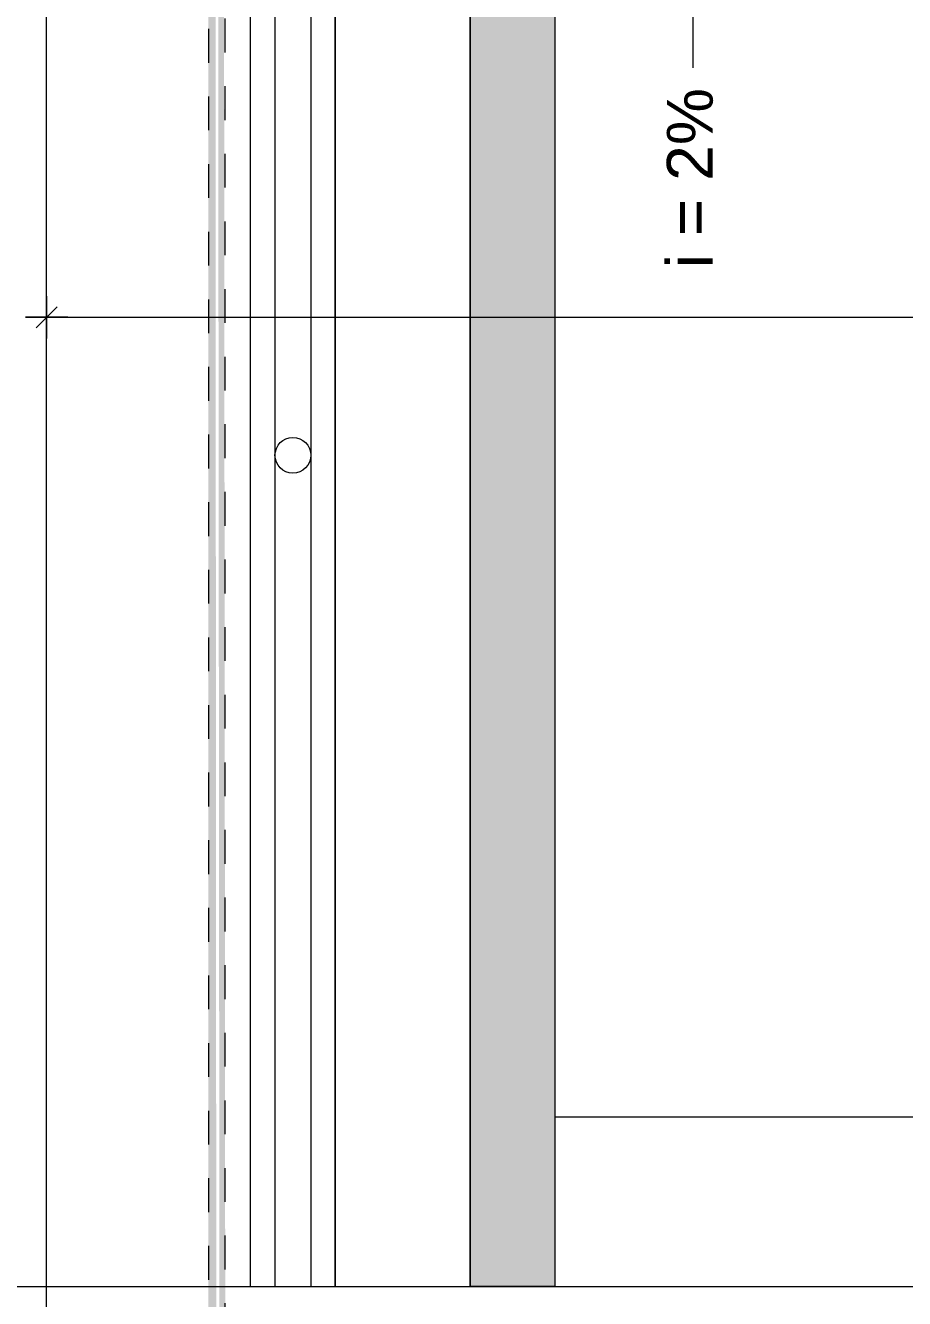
# Model space of a CAD drawing. Header units: metres. Extents: x 5 to 242, y -3 to 162.
# Drawn here: x 144.126 to 146.727, y 109.778 to 113.544 of the extents above; entities that cross this region are included whole.
import ezdxf

# ---------------------------------------------------------------- set-up
doc = ezdxf.new("R2010")
doc.units = ezdxf.units.M
doc.linetypes.add('Aligning Line', pattern=[0.012, 0.006, -0.006])
doc.layers.add('1053_ARQ_BASE_MATADOURO_2_dwg', color=7, linetype='Continuous', lineweight=5, true_color=0x767676)
doc.layers.add('1053_ARQ_BASE_MATADOURO_dwg', color=7, linetype='Continuous', lineweight=5, true_color=0x767676)
for name, color, linetype, lineweight in [('A-COTAS', 7, 'Continuous', 9), ('A-PISO', 7, 'Continuous', 5), ('A-WALL', 7, 'Continuous', 9), ('P-PIPE', 7, 'Continuous', 5)]:
    doc.layers.add(name, color=color, linetype=linetype, lineweight=lineweight)
doc.styles.add('Arial_4', font='arial.ttf', dxfattribs={"height": 0.136})

# ---------------------------------------------------------------- blocks, each defined once
blk = doc.blocks.new('1053_ARQ_BASE_MATADOURO_dwg_PU-Tick-4039619-TÉRREO 1_20')
at = {"layer": 'A-COTAS', "color": 253, "true_color": 0xaaaaaa}
for p, q in [((0, -1), (0, 1)), ((1, 0), (-1, 0)), ((-0.5, -0.5), (0.5, 0.5))]:
    blk.add_line(p, q, dxfattribs=at)
blk = doc.blocks.new('1053_ARQ_BASE_MATADOURO_dwg_arq geral tgov-4039641-TÉRREO 1_20')
at = {"color": 253, "lineweight": 5, "true_color": 0xaaaaaa, "flags": 128}
blk.add_lwpolyline([(-3.1704, 14.4282), (-3.1704, 20.1582), (-12.4204, 20.1582), (-12.4204, 34.8483), (-12.4204, 34.9983), (5.3461, 34.9983), (5.3461, 26.6282)], dxfattribs=at)
at = {"layer": 'A-COTAS', "color": 253, "true_color": 0xaaaaaa}
blk.add_line((-12.3579, 29.4947), (5.2571, 29.4947), dxfattribs=at)
at = {"xscale": 0.0625, "yscale": 0.0625, "zscale": 0.0625, "rotation": 180}
blk.add_blockref('1053_ARQ_BASE_MATADOURO_dwg_PU-Tick-4039619-TÉRREO 1_20', (-12.4204, 29.4947), dxfattribs=at)
at = {"xscale": 0.0625, "yscale": 0.0625, "zscale": 0.0625}
blk.add_blockref('1053_ARQ_BASE_MATADOURO_dwg_PU-Tick-4039619-TÉRREO 1_20', (-12.4204, 29.4947), dxfattribs=at)
blk = doc.blocks.new('1053_ARQ_BASE_MATADOURO_dwg-3625622-TÉRREO 1_20')
at = {"color": 253, "lineweight": 5, "true_color": 0xaaaaaa}
blk.add_line((119.2931, 117.3142), (119.2931, 109.8142), dxfattribs=at)
at = {"color": 253, "lineweight": 5, "true_color": 0xaaaaaa, "flags": 128}
for points in [[(118.6431, 109.8142), (119.0431, 109.8142), (119.0431, 117.3142), (118.8491, 117.3142)], [(118.828, 117.3142), (118.6431, 117.3142), (118.6431, 109.8142)]]:
    blk.add_lwpolyline(points, dxfattribs=at)
blk.add_blockref('1053_ARQ_BASE_MATADOURO_dwg_arq geral tgov-4039641-TÉRREO 1_20', (130.2098, 83.186))
blk = doc.blocks.new('1053_ARQ_BASE_MATADOURO_2_dwg-3637054-TÉRREO 1_20')
at = {"layer": 'A-PISO', "color": 253, "true_color": 0xaaaaaa}
for p, q in [((118.4651, 84.2532), (118.4651, 76.6282)), ((118.5711, 84.2532), (118.5711, 76.6282)), ((118.6431, 76.6282), (118.6431, 84.1282)), ((119.0431, 84.1282), (119.0431, 76.6282)), ((119.2931, 84.1282), (119.2931, 76.6282))]:
    blk.add_line(p, q, dxfattribs=at)
at = {"layer": 'A-PISO', "color": 253, "true_color": 0xaaaaaa, "flags": 128}
for points in [[(113.4431, 74.2782), (118.6431, 74.2782), (118.6431, 76.3782), (113.4431, 76.3782), (113.4431, 76.6282), (118.3931, 76.6282), (118.3931, 84.3782), (126.1431, 84.3782)], [(124.0431, 76.6282), (124.0431, 77.1282), (119.2931, 77.1282)], [(118.3931, 76.6282), (124.0431, 76.6282), (124.0431, 76.3782), (118.6431, 76.3782)]]:
    blk.add_lwpolyline(points, dxfattribs=at)
at = {"layer": 'A-PISO', "color": 253, "lineweight": 15, "true_color": 0xaaaaaa, "flags": 128}
blk.add_lwpolyline([(119.702, 80.2329), (119.702, 81.4017), (119.5839, 80.961)], dxfattribs=at)
at = {"layer": 'A-PISO', "color": 253, "true_color": 0xaaaaaa}
blk.add_circle((118.5181, 79.0865), 0.053, dxfattribs=at)
at = {"layer": 'A-PISO', "lineweight": 15, "insert": (119.6245, 79.6396), "char_height": 0.136, "width": 0.636017, "attachment_point": 1, "rotation": 90, "line_spacing_factor": 0.941778, "style": 'Arial_4'}
blk.add_mtext('i = 2%', dxfattribs=at)

msp = doc.modelspace()

# ---------------------------------------------------------------- hatches: boundary and pattern name
at = {"layer": 'A-WALL', "true_color": 0xeaeaea, "transparency": 33554483}
msp.add_hatch(color=254, dxfattribs=at).paths.add_polyline_path([(145.6919, 109.8142), (145.6919, 117.3142), (145.4419, 117.3142), (145.4419, 109.8142)])
at = {"layer": 'P-PIPE', "true_color": 0xc0c0c0}
msp.add_hatch(color=9, dxfattribs=at).paths.add_polyline_path([(144.6669, 107.0642), (144.6919, 107.0642), (144.6854, 117.7338), (144.6669, 117.7338), (144.6669, 107.4289)])
h = msp.add_hatch(color=9, dxfattribs=at)
h.paths.add_polyline_path([(144.716, 107.0642), (144.7169, 107.0642), (144.7096, 107.4642), (144.6919, 107.4642), (144.6984, 107.0642), (144.7135, 107.0642)])
h.paths.add_polyline_path([(144.716, 109.5642), (144.7169, 109.5642), (144.7096, 117.7338), (144.6919, 117.7338), (144.6998, 109.5642), (144.7141, 109.5642)])

# ---------------------------------------------------------------- linework, layer by layer
at = {"layer": 'A-WALL', "color": 253, "true_color": 0xb6b6b6}
for p in [(145.4419, 117.3142), (145.6919, 109.8142)]:
    msp.add_line(p, (145.4419, 109.8142), dxfattribs=at)
at = {"layer": 'A-WALL', "color": 253, "true_color": 0xaaaaaa}
msp.add_line((145.6919, 117.3142), (145.6919, 109.8142), dxfattribs=at)
at = {"layer": 'P-PIPE', "linetype": 'Aligning Line', "lineweight": 15}
for p, q in [((144.6669, 117.7338), (144.6669, 107.0642)), ((144.7169, 107.0642), (144.7169, 117.7338))]:
    msp.add_line(p, q, dxfattribs=at)

# ---------------------------------------------------------------- block references
at = {"layer": '1053_ARQ_BASE_MATADOURO_2_dwg', "color": 253, "true_color": 0xaaaaaa}
msp.add_blockref('1053_ARQ_BASE_MATADOURO_2_dwg-3637054-TÉRREO 1_20', (26.3988, 33.186), dxfattribs=at)
at = {"layer": '1053_ARQ_BASE_MATADOURO_dwg', "color": 253, "true_color": 0xaaaaaa}
msp.add_blockref('1053_ARQ_BASE_MATADOURO_dwg-3625622-TÉRREO 1_20', (26.3988, 0), dxfattribs=at)

doc.saveas('drawing.dxf')
